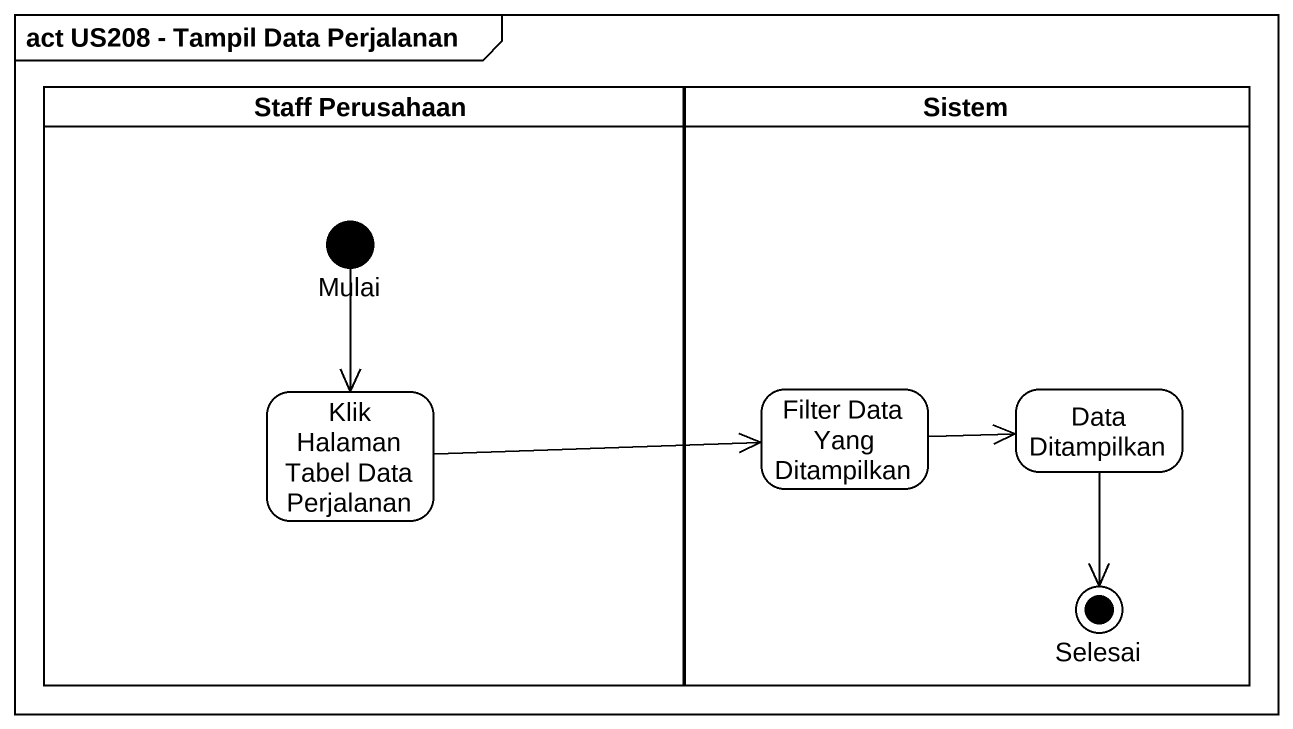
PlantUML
@startuml
mainframe act US208 - Tampil Data Perjalanan
hide empty description
state "Staff Perusahaan" as Staff_Perusahaan <<partition>> {
  state Mulai <<start>>
  state "Klik Halaman Tabel Data Perjalanan" as Klik_Halaman_Tabel_Data
}
state Sistem <<partition>> {
  state "Filter Data Yang Ditampilkan" as Filter_Data_Yang_Ditampilkan
  state "Data Ditampilkan" as Data_Ditampilkan
  state Selesai <<end>>
}
Mulai --> Klik_Halaman_Tabel_Data
Klik_Halaman_Tabel_Data -right-> Filter_Data_Yang_Ditampilkan
Filter_Data_Yang_Ditampilkan -right-> Data_Ditampilkan
Data_Ditampilkan --> Selesai
@enduml
